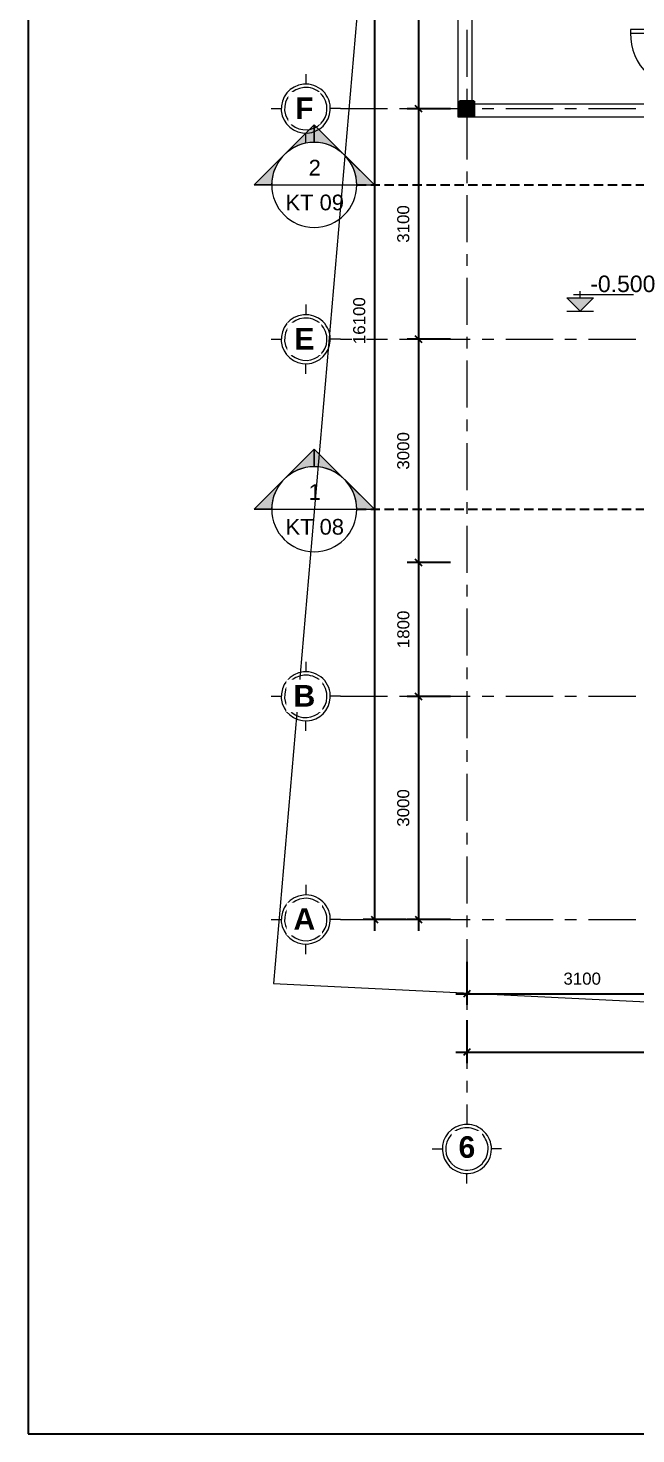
# Model space of a CAD drawing. Header units: millimetres. Extents: x 2164007 to 2324354, y -2513385 to -2308978.
# Drawn here: x 2202264 to 2210433, y -2402137 to -2383240 of the extents above; entities that cross this region are included whole.
import ezdxf

# ---------------------------------------------------------------- set-up
doc = ezdxf.new("R2010")
doc.units = ezdxf.units.MM
for name, pattern in [('DASHED2', [0.375, 0.25, -0.125]), ('Grid Line', [22.225, 12.7, -3.175, 3.175, -3.175]), ('HIDDEN2', [0.1875, 0.125, -0.0625])]:
    doc.linetypes.add(name, pattern=pattern)
doc.layers.add('5', color=5, linetype='Continuous')
doc.layers.add('NETGIONG', color=21, linetype='HIDDEN2')
for name, color, linetype, lineweight in [('A-ANNO-DIMS', 211, 'Continuous', 9), ('A-DOOR', 8, 'Continuous', 13), ('A-FLOR', 8, 'Continuous', 13), ('A-WALL', 113, 'Continuous', 20), ('G-ANNO-DIMS', 111, 'Continuous', 9), ('G-ANNO-SYMB', 111, 'Continuous', 9), ('S-COLS', 52, 'Continuous', 9), ('S-GRID', 8, 'Continuous', 9), ('S-GRID-IDEN', 8, 'Continuous', 9)]:
    doc.layers.add(name, color=color, linetype=linetype, lineweight=lineweight)
doc.styles.add('Arial', font='arial.ttf', dxfattribs={"height": 175.652835})
doc.styles.add('Arial_1', font='arial.ttf', dxfattribs={"height": 162.282934})
doc.styles.add('Arial_3', font='arial.ttf', dxfattribs={"height": 177.035928})
doc.styles.add('Arial_B', font='arialbd.ttf', dxfattribs={"height": 190.266788})
doc.dimstyles.new('Dim_dai_ca_vu', dxfattribs={"dimscale": 304.8, "dimtxt": 165, "dimasz": 0.292969, "dimexe": 0.492126, "dimexo": 0.0625, "dimgap": 0.393701, "dimtad": 1, "dimdec": 0, "dimzin": 0, "dimdsep": 46, "dimtxsty": 'Arial_1', "dimblk1": 'OBLIQUE', "dimblk2": 'OBLIQUE', "dimsah": 1, "dimcen": 0.09, "dimdle": 0.492126, "dimadec": 0, "dimazin": 0, "dimtfac": 1, "dimtdec": 4, "dimtix": 1, "dimtmove": 0, "dimatfit": 3, "dimfxl": 0.984252, "dimfxlon": 1, "dimtvp": 1, "dimtfill": 1, "dimtolj": 1, "dimtzin": 0, "dimarcsym": 2})

# ---------------------------------------------------------------- blocks, each defined once
blk = doc.blocks.new('Cua di XIN FA la 940X2800 - D3-1131724-TÂ_NG 1')
at = {"layer": 'A-DOOR'}
for p, q in [((-470, 90), (-405, 90)), ((-470, -90), (-470, 90)), ((-405, 90), (-405, -40)), ((405, 90), (470, 90)), ((405, -40), (405, 90)), ((470, 90), (470, -90)), ((-415, -90), (-470, -90)), ((-415, -40), (-415, -90)), ((-405, -40), (-415, -40)), ((415, -40), (405, -40)), ((415, -90), (415, -40)), ((470, -90), (415, -90))]:
    blk.add_line(p, q, dxfattribs=at)
at = {"layer": 'A-DOOR', "lineweight": 20}
for p, q in [((-420, -90), (-420, -877)), ((-370, -90), (-415, -90)), ((-370, -877), (-370, -90)), ((-420, -877), (-370, -877))]:
    blk.add_line(p, q, dxfattribs=at)
at = {"layer": 'A-DOOR', "lineweight": 9}
blk.add_line((-370, -90), (-415, -90), dxfattribs=at)
blk.add_arc((-370, -102), 775, 270, 0.8309, dxfattribs=at)
blk = doc.blocks.new('Grid - Structural Grid-308830-TÂ_NG 1')
at = {"layer": 'S-GRID-IDEN'}
for p, q in [((0, 5.16875), (0, 3.66875)), ((-5.16875, 0), (-3.66875, 0)), ((5.16875, 0), (3.66875, 0)), ((0, -5.16875), (0, -3.66875))]:
    blk.add_line(p, q, dxfattribs=at)
at = {"layer": 'S-GRID-IDEN', "lineweight": 13}
for start, end in [(86.5905687, 185.4173466), (3.4094313, 86.5905687), (275.4173466, 3.4094313), (185.4173466, 275.4173466)]:
    blk.add_arc((0, 0), 3.66875, start, end, dxfattribs=at)
at = {"layer": 'S-GRID-IDEN'}
for start, end in [(86.5905687, 185.4173466), (3.4094313, 86.5905687), (275.4173466, 3.4094313), (185.4173466, 275.4173466)]:
    blk.add_arc((0, 0), 3.16875, start, end, dxfattribs=at)
blk = doc.blocks.new('Section - Section Head - Filled-22785-TÂ_NG 1')
at = {"layer": 'G-ANNO-SYMB'}
h = blk.add_hatch(color=256, dxfattribs=at)
edge = h.paths.add_edge_path(flags=0)
edge.add_line((-10.84, 4.49), (-6.35, 8.98))
edge.add_line((-6.35, 8.98), (-6.35, 6.35))
edge.add_arc((-6.35, 0), 6.35, 90, 135)
h = blk.add_hatch(color=256, dxfattribs=at)
edge = h.paths.add_edge_path(flags=0)
edge.add_arc((-6.35, 0), 6.35, 45, 90)
edge.add_line((-6.35, 6.35), (-6.35, 8.98))
edge.add_line((-6.35, 8.98), (-1.86, 4.49))
h = blk.add_hatch(color=256, dxfattribs=at)
edge = h.paths.add_edge_path(flags=0)
edge.add_arc((-6.35, 0), 6.36, 137.9216, 180)
edge.add_line((-12.71, 0), (-15.33, 0))
edge.add_line((-15.33, 0), (-11.07, 4.26))
h = blk.add_hatch(color=256, dxfattribs=at)
edge = h.paths.add_edge_path(flags=0)
edge.add_line((-1.63, 4.26), (2.63, 0))
edge.add_line((2.63, 0), (0.01, 0))
edge.add_arc((-6.35, 0), 6.36, 0, 42.0784)
for p, q in [((-6.35, 8.98), (-15.33, 0)), ((-6.35, 8.98), (-10.84, 4.49)), ((-6.35, 8.98), (2.63, 0)), ((-6.35, 6.35), (-6.35, 8.98)), ((-1.86, 4.49), (-6.35, 8.98)), ((-6.35, 8.98), (-6.35, 6.35)), ((-11.07, 4.26), (-15.33, 0)), ((2.63, 0), (-1.63, 4.26)), ((-15.33, 0), (-12.71, 0)), ((0.01, 0), (2.63, 0)), ((-12.7, 0), (-15.33, 0)), ((0, 0), (2.63, 0))]:
    blk.add_line(p, q, dxfattribs=at)
for radius, start, end in [(6.35, 360, 180), (6.35, 90, 135), (6.35, 45, 90), (6.36, 137.9216, 180), (6.36, 0, 42.0784), (6.35, 180, 360)]:
    blk.add_arc((-6.35, 0), radius, start, end, dxfattribs=at)
blk = doc.blocks.new('Spot Elevations - M_Spot Elevation - Exterior Filled 2-332856-TÂ_NG 1')
at = {"layer": 'G-ANNO-DIMS'}
blk.add_hatch(color=256, dxfattribs=at).paths.add_polyline_path([(2, 2), (0, 0), (-2, 2)], flags=0)
for p, q in [((-1, 2.5), (8, 2.5)), ((0, 2), (0, 3)), ((0, 0), (-2, 2)), ((-2, 2), (2, 2)), ((-2, 0), (2, 0)), ((2, 2), (0, 0))]:
    blk.add_line(p, q, dxfattribs=at)
blk = doc.blocks.new('_Oblique')
at = {"color": 0, "linetype": 'ByBlock', "lineweight": -2}
blk.add_line((-0.5, -0.5), (0.5, 0.5), dxfattribs=at)
blk = doc.blocks.new('*D383')
at = {"layer": 'A-ANNO-DIMS', "color": 0, "lineweight": -2}
for p, q in [((2208161, -2395791), (2208161, -2396372)), ((2211261, -2395791), (2211261, -2396372)), ((2208011, -2396222), (2211411, -2396222))]:
    blk.add_line(p, q, dxfattribs=at)
at = {"layer": 'Defpoints', "color": 0}
for p in [(2208161, -2395772), (2211261, -2395772), (2211261, -2396222)]:
    blk.add_point(p, dxfattribs=at)
at = {"layer": 'A-ANNO-DIMS', "color": 0, "lineweight": -2, "xscale": 89.296875, "yscale": 89.296875, "zscale": 89.296875, "rotation": 180}
blk.add_blockref('_Oblique', (2208161, -2396222), dxfattribs=at)
at = {"layer": 'A-ANNO-DIMS', "color": 0, "lineweight": -2, "xscale": 89.296875, "yscale": 89.296875, "zscale": 89.296875}
blk.add_blockref('_Oblique', (2211261, -2396222), dxfattribs=at)
at = {"layer": 'A-ANNO-DIMS', "color": 0, "insert": (2209711, -2396019), "char_height": 162.3, "attachment_point": 5, "style": 'Arial_1', "bg_fill": 3, "box_fill_scale": 1.1, "bg_fill_color": 256, "bg_fill_true_color": 13158600, "bg_fill_transparency": 3050200}
blk.add_mtext('\\A1;3100', dxfattribs=at)
blk = doc.blocks.new('*D389')
at = {"layer": 'A-ANNO-DIMS', "color": 0, "lineweight": -2}
for p, q in [((2208161, -2396575), (2208161, -2397156)), ((2229461, -2396575), (2229461, -2397156)), ((2208011, -2397006), (2229611, -2397006))]:
    blk.add_line(p, q, dxfattribs=at)
at = {"layer": 'Defpoints', "color": 0}
for p in [(2208161, -2396556), (2229461, -2396556), (2229461, -2397006)]:
    blk.add_point(p, dxfattribs=at)
at = {"layer": 'A-ANNO-DIMS', "color": 0, "lineweight": -2, "xscale": 89.296875, "yscale": 89.296875, "zscale": 89.296875, "rotation": 180}
blk.add_blockref('_Oblique', (2208161, -2397006), dxfattribs=at)
at = {"layer": 'A-ANNO-DIMS', "color": 0, "lineweight": -2, "xscale": 89.296875, "yscale": 89.296875, "zscale": 89.296875}
blk.add_blockref('_Oblique', (2229461, -2397006), dxfattribs=at)
at = {"layer": 'A-ANNO-DIMS', "color": 0, "insert": (2218811, -2396803), "char_height": 162.3, "attachment_point": 5, "style": 'Arial_1', "bg_fill": 3, "box_fill_scale": 1.1, "bg_fill_color": 256, "bg_fill_true_color": 13158600, "bg_fill_transparency": 12317612}
blk.add_mtext('\\A1;21300', dxfattribs=at)
blk = doc.blocks.new('*D390')
at = {"layer": 'A-ANNO-DIMS', "color": 0, "lineweight": -2}
for p, q in [((2207941, -2379123), (2207360, -2379123)), ((2207510, -2378973), (2207510, -2384473)), ((2207941, -2384323), (2207360, -2384323))]:
    blk.add_line(p, q, dxfattribs=at)
at = {"layer": 'Defpoints', "color": 0}
for p in [(2207960, -2379123), (2207510, -2384323), (2207960, -2384323)]:
    blk.add_point(p, dxfattribs=at)
at = {"layer": 'A-ANNO-DIMS', "color": 0, "lineweight": -2, "xscale": 89.296875, "yscale": 89.296875, "zscale": 89.296875}
for p, rotation in [((2207510, -2379123), 90), ((2207510, -2384323), 270)]:
    blk.add_blockref('_Oblique', p, dxfattribs=dict(at, rotation=rotation))
at = {"layer": 'A-ANNO-DIMS', "color": 0, "insert": (2207308, -2381723), "char_height": 162.3, "attachment_point": 5, "rotation": 90, "style": 'Arial_1', "bg_fill": 3, "box_fill_scale": 1.1, "bg_fill_color": 256, "bg_fill_true_color": 13158600, "bg_fill_transparency": 3051232}
blk.add_mtext('\\A1;5200', dxfattribs=at)
blk = doc.blocks.new('*D391')
at = {"layer": 'A-ANNO-DIMS', "color": 0, "lineweight": -2}
for p, q in [((2207510, -2384173), (2207510, -2387573)), ((2207941, -2384323), (2207360, -2384323)), ((2207941, -2387423), (2207360, -2387423))]:
    blk.add_line(p, q, dxfattribs=at)
at = {"layer": 'Defpoints', "color": 0}
for p in [(2207960, -2384323), (2207510, -2387423), (2207960, -2387423)]:
    blk.add_point(p, dxfattribs=at)
at = {"layer": 'A-ANNO-DIMS', "color": 0, "lineweight": -2, "xscale": 89.296875, "yscale": 89.296875, "zscale": 89.296875}
for p, rotation in [((2207510, -2384323), 90), ((2207510, -2387423), 270)]:
    blk.add_blockref('_Oblique', p, dxfattribs=dict(at, rotation=rotation))
at = {"layer": 'A-ANNO-DIMS', "color": 0, "insert": (2207307, -2385873), "char_height": 162.3, "attachment_point": 5, "rotation": 90, "style": 'Arial_1', "bg_fill": 3, "box_fill_scale": 1.1, "bg_fill_color": 256, "bg_fill_true_color": 13158600, "bg_fill_transparency": 3051232}
blk.add_mtext('\\A1;3100', dxfattribs=at)
blk = doc.blocks.new('*D392')
at = {"layer": 'A-ANNO-DIMS', "color": 0, "lineweight": -2}
for p, q in [((2207510, -2387273), (2207510, -2390573)), ((2207941, -2387423), (2207360, -2387423)), ((2207941, -2390423), (2207360, -2390423))]:
    blk.add_line(p, q, dxfattribs=at)
at = {"layer": 'Defpoints', "color": 0}
for p in [(2207960, -2387423), (2207510, -2390423), (2207960, -2390423)]:
    blk.add_point(p, dxfattribs=at)
at = {"layer": 'A-ANNO-DIMS', "color": 0, "lineweight": -2, "xscale": 89.296875, "yscale": 89.296875, "zscale": 89.296875}
for p, rotation in [((2207510, -2387423), 90), ((2207510, -2390423), 270)]:
    blk.add_blockref('_Oblique', p, dxfattribs=dict(at, rotation=rotation))
at = {"layer": 'A-ANNO-DIMS', "color": 0, "insert": (2207307, -2388923), "char_height": 162.3, "attachment_point": 5, "rotation": 90, "style": 'Arial_1', "bg_fill": 3, "box_fill_scale": 1.1, "bg_fill_color": 256, "bg_fill_true_color": 13158600, "bg_fill_transparency": 0}
blk.add_mtext('\\A1;3000', dxfattribs=at)
blk = doc.blocks.new('*D393')
at = {"layer": 'A-ANNO-DIMS', "color": 0, "lineweight": -2}
for p, q in [((2207510, -2390273), (2207510, -2392373)), ((2207941, -2390423), (2207360, -2390423)), ((2207941, -2392223), (2207360, -2392223))]:
    blk.add_line(p, q, dxfattribs=at)
at = {"layer": 'Defpoints', "color": 0}
for p in [(2207960, -2390423), (2207510, -2392223), (2207960, -2392223)]:
    blk.add_point(p, dxfattribs=at)
at = {"layer": 'A-ANNO-DIMS', "color": 0, "lineweight": -2, "xscale": 89.296875, "yscale": 89.296875, "zscale": 89.296875}
for p, rotation in [((2207510, -2390423), 90), ((2207510, -2392223), 270)]:
    blk.add_blockref('_Oblique', p, dxfattribs=dict(at, rotation=rotation))
at = {"layer": 'A-ANNO-DIMS', "color": 0, "insert": (2207308, -2391323), "char_height": 162.3, "attachment_point": 5, "rotation": 90, "style": 'Arial_1', "bg_fill": 3, "box_fill_scale": 1.1, "bg_fill_color": 256, "bg_fill_true_color": 13158600, "bg_fill_transparency": 3054844}
blk.add_mtext('\\A1;1800', dxfattribs=at)
blk = doc.blocks.new('*D394')
at = {"layer": 'A-ANNO-DIMS', "color": 0, "lineweight": -2}
for p, q in [((2207510, -2392073), (2207510, -2395373)), ((2207941, -2392223), (2207360, -2392223)), ((2207941, -2395223), (2207360, -2395223))]:
    blk.add_line(p, q, dxfattribs=at)
at = {"layer": 'Defpoints', "color": 0}
for p in [(2207960, -2392223), (2207510, -2395223), (2207960, -2395223)]:
    blk.add_point(p, dxfattribs=at)
at = {"layer": 'A-ANNO-DIMS', "color": 0, "lineweight": -2, "xscale": 89.296875, "yscale": 89.296875, "zscale": 89.296875}
for p, rotation in [((2207510, -2392223), 90), ((2207510, -2395223), 270)]:
    blk.add_blockref('_Oblique', p, dxfattribs=dict(at, rotation=rotation))
at = {"layer": 'A-ANNO-DIMS', "color": 0, "insert": (2207307, -2393723), "char_height": 162.3, "attachment_point": 5, "rotation": 90, "style": 'Arial_1', "bg_fill": 3, "box_fill_scale": 1.1, "bg_fill_color": 256, "bg_fill_true_color": 13158600, "bg_fill_transparency": 12525516}
blk.add_mtext('\\A1;3000', dxfattribs=at)
blk = doc.blocks.new('*D395')
at = {"layer": 'A-ANNO-DIMS', "color": 0, "lineweight": -2}
for p, q in [((2207349, -2379123), (2206768, -2379123)), ((2206918, -2378973), (2206918, -2395373)), ((2207349, -2395223), (2206768, -2395223))]:
    blk.add_line(p, q, dxfattribs=at)
at = {"layer": 'Defpoints', "color": 0}
for p in [(2207368, -2379123), (2206918, -2395223), (2207368, -2395223)]:
    blk.add_point(p, dxfattribs=at)
at = {"layer": 'A-ANNO-DIMS', "color": 0, "lineweight": -2, "xscale": 89.296875, "yscale": 89.296875, "zscale": 89.296875}
for p, rotation in [((2206918, -2379123), 90), ((2206918, -2395223), 270)]:
    blk.add_blockref('_Oblique', p, dxfattribs=dict(at, rotation=rotation))
at = {"layer": 'A-ANNO-DIMS', "color": 0, "insert": (2206715, -2387173), "char_height": 162.3, "attachment_point": 5, "rotation": 90, "style": 'Arial_1', "bg_fill": 3, "box_fill_scale": 1.1, "bg_fill_color": 256, "bg_fill_true_color": 13158600, "bg_fill_transparency": 2872444}
blk.add_mtext('\\A1;16100', dxfattribs=at)

msp = doc.modelspace()

# ---------------------------------------------------------------- hatches: boundary and pattern name
at = {"layer": 'S-COLS'}
msp.add_hatch(color=256, dxfattribs=at).paths.add_polyline_path([(2208261.2, -2384422.7), (2208261.2, -2384222.7), (2208061.2, -2384222.7), (2208061.2, -2384422.7)], flags=0)

# ---------------------------------------------------------------- linework, layer by layer
at = {"layer": 'A-FLOR'}
for p, q in [((2207076.3, -2378539.3), (2205563.3, -2396084.2)), ((2205563.3, -2396084.2), (2242960.6, -2397910.4))]:
    msp.add_line(p, q, dxfattribs=at)
at = {"layer": 'A-WALL'}
for p, q in [((2208046.2, -2384437.7), (2208046.2, -2381687.7)), ((2208226.2, -2381687.7), (2208226.2, -2384222.7)), ((2210966.2, -2384437.7), (2208046.2, -2384437.7)), ((2208261.2, -2384257.7), (2211146.2, -2384257.7))]:
    msp.add_line(p, q, dxfattribs=at)
at = {"layer": 'G-ANNO-SYMB'}
for p, q in [((2205537.7, -2385348.2), (2206680.7, -2385348.2)), ((2205537.7, -2389708.2), (2206680.7, -2389708.2))]:
    msp.add_line(p, q, dxfattribs=at)
at = {"layer": 'NETGIONG', "color": 5, "linetype": 'DASHED2', "lineweight": 25, "ltscale": 500}
for p, q in [((2206680.7, -2385348.2), (2235758.4, -2385348.2)), ((2206680.7, -2389708.2), (2235758.4, -2389708.2))]:
    msp.add_line(p, q, dxfattribs=at)
at = {"layer": 'S-COLS', "lineweight": 30}
for p, q in [((2208261.2, -2384222.7), (2208061.2, -2384222.7)), ((2208061.2, -2384222.7), (2208061.2, -2384422.7)), ((2208261.2, -2384422.7), (2208261.2, -2384222.7)), ((2208061.2, -2384422.7), (2208261.2, -2384422.7))]:
    msp.add_line(p, q, dxfattribs=at)
at = {"layer": 'S-GRID', "linetype": 'Grid Line', "ltscale": 50}
for p, q in [((2208161.2, -2376594.2), (2208161.2, -2397842.2)), ((2206461.2, -2384322.7), (2220551.8, -2384322.7)), ((2206461.2, -2387422.7), (2220551.8, -2387422.7)), ((2206461.2, -2392222.7), (2220551.8, -2392222.7)), ((2206461.2, -2395222.7), (2235631, -2395222.7))]:
    msp.add_line(p, q, dxfattribs=at)

# ---------------------------------------------------------------- block references
at = {"layer": 'A-DOOR', "rotation": 270}
msp.add_blockref('Cua di XIN FA la 940X2800 - D3-1131724-TÂ_NG 1', (2211236.2, -2383677.7), dxfattribs=at)
at = {"layer": 'G-ANNO-DIMS', "xscale": 90, "yscale": 90, "zscale": 89.99999999999996}
msp.add_blockref('Spot Elevations - M_Spot Elevation - Exterior Filled 2-332856-TÂ_NG 1', (2209682.7, -2387044.6), dxfattribs=at)
at = {"layer": 'G-ANNO-SYMB', "xscale": 90, "yscale": 90, "zscale": 89.99999999999996}
msp.add_blockref('Section - Section Head - Filled-22785-TÂ_NG 1', (2206680.7, -2389708.2), dxfattribs=at)
at = {"layer": 'S-GRID-IDEN', "xscale": 90, "yscale": 90, "zscale": 89.99999999999996}
for p, rotation in [((2205996, -2384322.7), 270), ((2205996, -2387422.7), 270), ((2205996, -2392222.7), 270), ((2205996, -2395222.7), 270), ((2208161.2, -2398307.4), 180)]:
    msp.add_blockref('Grid - Structural Grid-308830-TÂ_NG 1', p, dxfattribs=dict(at, rotation=rotation))

# ---------------------------------------------------------------- texts
at = {"layer": 'G-ANNO-DIMS', "insert": (2209818.8, -2386567.2), "char_height": 221.29, "width": 1044.9, "attachment_point": 1, "line_spacing_factor": 0.938532, "style": 'Arial_3'}
msp.add_mtext('-0.500', dxfattribs=at)
at = {"layer": 'G-ANNO-SYMB', "attachment_point": 2, "line_spacing_factor": 0.938532, "style": 'Arial'}
for s, insert, char_height, width in [('\\fArial|b0|i0|c163|p34|;2', (2206116.5, -2385010.8), 210.783, 195.453), ('KT 09', (2206116.5, -2385478.4), 210.78, 936.117), ('\\fArial|b0|i0|c163|p34|;1', (2206116.5, -2389370.8), 210.783, 195.453), ('KT 08', (2206116.5, -2389838.4), 210.78, 936.117)]:
    msp.add_mtext(s, dxfattribs=dict(at, insert=insert, char_height=char_height, width=width))

# ---------------------------------------------------------------- next in the draw order: texts
at = {"layer": 'S-GRID-IDEN', "char_height": 289.967, "attachment_point": 2, "line_spacing_factor": 0.938532, "style": 'Arial_B', "bg_fill": 3, "box_fill_scale": 1.25, "bg_fill_color": 0, "bg_fill_transparency": 0}
for s, insert, width in [('\\fArial|b1|i0|c163|p34|;F', (2205976.9, -2384170.9), 288.036), ('\\fArial|b1|i0|c163|p34|;E', (2205976.9, -2387270.9), 312.039), ('\\fArial|b1|i0|c163|p34|;B', (2205976.9, -2392070.9), 339.471), ('\\fArial|b1|i0|c163|p34|;A', (2205976.9, -2395070.9), 329.184), ('\\fArial|b1|i0|c163|p34|;6', (2208161.3, -2398136.7), 260.604)]:
    msp.add_mtext(s, dxfattribs=dict(at, insert=insert, width=width))

# ---------------------------------------------------------------- next in the draw order: dimensions: what is measured, and where the dimension line sits
at = {"layer": 'A-ANNO-DIMS'}
dim = msp.add_linear_dim(base=(2207510.4, -2384322.7), p1=(2207960.4, -2379122.7), p2=(2207960.4, -2384322.7), angle=90, dimstyle='Dim_dai_ca_vu', override={"dimpost": '<>', "dimfxl": 5200}, dxfattribs=at)
dim.commit()
dim.dimension.update_dxf_attribs({"geometry": '*D390', "text_midpoint": (2207307.5, -2381722.7)})
for base, p1, p2, override, picture, middle in [((2211261.2, -2396221.6), (2208161.2, -2395771.6), (2211261.2, -2395771.6), {"dimpost": '<>', "dimfxl": 3100}, '*D383', (2209711.2, -2396018.7)), ((2229461.2, -2397005.9), (2208161.2, -2396555.9), (2229461.2, -2396555.9), {"dimpost": '<>', "dimfxl": 21300}, '*D389', (2218811.2, -2396802.9))]:
    dim = msp.add_linear_dim(base=base, p1=p1, p2=p2, dimstyle='Dim_dai_ca_vu', override=override, dxfattribs=at)
    dim.commit()
    dim.dimension.update_dxf_attribs({"geometry": picture, "text_midpoint": middle})

# ---------------------------------------------------------------- next in the draw order: block references
at = {"layer": 'G-ANNO-SYMB', "xscale": 90, "yscale": 90, "zscale": 89.99999999999996}
msp.add_blockref('Section - Section Head - Filled-22785-TÂ_NG 1', (2206680.7, -2385348.2), dxfattribs=at)

# ---------------------------------------------------------------- next in the draw order: dimensions: what is measured, and where the dimension line sits
at = {"layer": 'A-ANNO-DIMS'}
dim = msp.add_linear_dim(base=(2207510.4, -2387422.7), p1=(2207960.4, -2384322.7), p2=(2207960.4, -2387422.7), angle=90, dimstyle='Dim_dai_ca_vu', override={"dimpost": '<>', "dimfxl": 3100}, dxfattribs=at)
dim.commit()
dim.dimension.update_dxf_attribs({"geometry": '*D391', "text_midpoint": (2207307.5, -2385872.7)})

# ---------------------------------------------------------------- next in the draw order: dimensions: what is measured, and where the dimension line sits
dim = msp.add_linear_dim(base=(2207510.4, -2390422.7), p1=(2207960.4, -2387422.7), p2=(2207960.4, -2390422.7), angle=90, dimstyle='Dim_dai_ca_vu', override={"dimpost": '<>', "dimfxl": 3000}, dxfattribs=at)
dim.commit()
dim.dimension.update_dxf_attribs({"geometry": '*D392', "text_midpoint": (2207307.5, -2388922.7)})

# ---------------------------------------------------------------- next in the draw order: dimensions: what is measured, and where the dimension line sits
dim = msp.add_linear_dim(base=(2207510.4, -2392222.7), p1=(2207960.4, -2390422.7), p2=(2207960.4, -2392222.7), angle=90, dimstyle='Dim_dai_ca_vu', override={"dimpost": '<>', "dimfxl": 1800}, dxfattribs=at)
dim.commit()
dim.dimension.update_dxf_attribs({"geometry": '*D393', "text_midpoint": (2207307.5, -2391322.7)})

# ---------------------------------------------------------------- next in the draw order: dimensions: what is measured, and where the dimension line sits
dim = msp.add_linear_dim(base=(2207510.4, -2395222.7), p1=(2207960.4, -2392222.7), p2=(2207960.4, -2395222.7), angle=90, dimstyle='Dim_dai_ca_vu', override={"dimpost": '<>', "dimfxl": 3000}, dxfattribs=at)
dim.commit()
dim.dimension.update_dxf_attribs({"geometry": '*D394', "text_midpoint": (2207307.5, -2393722.7)})

# ---------------------------------------------------------------- next in the draw order: dimensions: what is measured, and where the dimension line sits
dim = msp.add_linear_dim(base=(2206918.2, -2395222.7), p1=(2207368.2, -2379122.7), p2=(2207368.2, -2395222.7), angle=90, dimstyle='Dim_dai_ca_vu', override={"dimpost": '<>', "dimfxl": 16100}, dxfattribs=at)
dim.commit()
dim.dimension.update_dxf_attribs({"geometry": '*D395', "text_midpoint": (2206715.4, -2387172.7)})

# ---------------------------------------------------------------- next in the draw order: linework, layer by layer
at = {"layer": '5'}
msp.add_lwpolyline([(2202264, -2402137.3), (2242960.6, -2402137.3), (2242960.6, -2373359), (2202264, -2373359)], close=True, dxfattribs=at)

doc.saveas('drawing.dxf')
